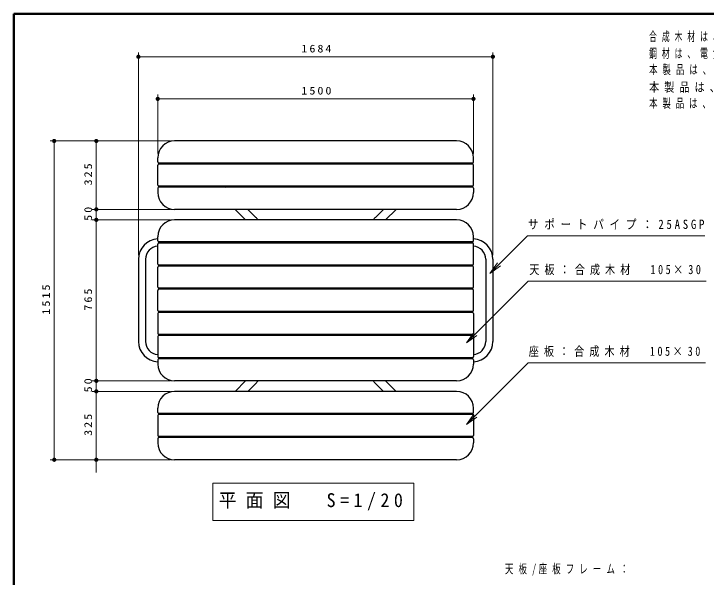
# Model space of a CAD drawing. Units: millimetres on the paper, scale 1:20. Extents: x -365 to 0, y -5 to 257.
# Drawn here: x -365 to -200.5, y 123.2 to 257 of the extents above; entities that cross this region are included whole.
import ezdxf

# ---------------------------------------------------------------- set-up
doc = ezdxf.new("R2010")
doc.units = ezdxf.units.MM
doc.layers.add('1_20', color=7, linetype='Continuous', lineweight=25)
doc.layers.add('LY_3', color=7, linetype='Continuous', lineweight=13)
doc.layers.add('CLASS1', color=7, linetype='Continuous')
doc.styles.add('ＭＳ ゴシック', font='')
doc.styles.get('ＭＳ ゴシック').set_extended_font_data('MS Gothic')

# ---------------------------------------------------------------- blocks, each defined once
blk = doc.blocks.new('filled_dot')
at = {"color": 0, "linetype": 'Continuous', "lineweight": -2, "const_width": 1.25}
blk.add_lwpolyline([(-0.625, 0, 1), (0.625, 0, 1)], format="xyb", close=True, dxfattribs=at)

msp = doc.modelspace()

# ---------------------------------------------------------------- linework, layer by layer
at = {"layer": '1_20', "lineweight": 13}
for p, q in [((-335.411, 199.674), (-335.411, 247.799)), ((-335.411, 246.799), (-251.211, 246.799)), ((-251.211, 199.674), (-251.211, 247.799)), ((-330.811, 223.799), (-330.811, 237.799)), ((-255.811, 223.799), (-255.811, 237.799)), ((-330.811, 236.799), (-255.811, 236.799)), ((-327.811, 226.799), (-356.411, 226.799)), ((-355.411, 151.049), (-355.411, 226.799)), ((-327.811, 226.799), (-346.411, 226.799)), ((-345.411, 210.549), (-345.411, 226.799)), ((-345.411, 205.049), (-345.411, 213.549)), ((-327.811, 210.549), (-346.411, 210.549)), ((-327.811, 210.549), (-346.411, 210.549)), ((-345.411, 166.799), (-345.411, 211.049)), ((-327.811, 208.049), (-346.411, 208.049)), ((-327.811, 208.049), (-346.411, 208.049)), ((-251.906, 195.336), (-250.139, 197.81)), ((-251.906, 195.336), (-249.785, 197.457)), ((-249.432, 197.103), (-251.906, 195.336)), ((-257.497, 178.833), (-255.729, 181.308)), ((-257.497, 178.833), (-255.376, 180.954)), ((-255.022, 180.601), (-257.497, 178.833)), ((-345.411, 164.299), (-345.411, 172.799)), ((-327.811, 169.799), (-346.411, 169.799)), ((-327.811, 169.799), (-346.411, 169.799)), ((-345.411, 148.049), (-345.411, 170.299)), ((-327.811, 167.299), (-346.411, 167.299)), ((-327.811, 167.299), (-346.411, 167.299)), ((-257.497, 159.419), (-255.729, 161.894)), ((-257.497, 159.419), (-255.376, 161.54)), ((-255.022, 161.187), (-257.497, 159.419)), ((-327.811, 151.049), (-356.411, 151.049)), ((-327.811, 151.049), (-346.411, 151.049)), ((-317.76, 145.449), (-317.76, 136.649)), ((-269.96, 145.449), (-317.76, 145.449)), ((-269.96, 136.649), (-269.96, 145.449)), ((-317.76, 136.649), (-269.96, 136.649))]:
    msp.add_line(p, q, dxfattribs=at)
at = {"layer": '1_20', "color": 70}
for p, q in [((-259.811, 226.799), (-326.811, 226.799)), ((-330.811, 221.799), (-330.811, 222.799)), ((-255.811, 221.799), (-255.811, 222.799)), ((-330.811, 216.299), (-330.811, 221.049)), ((-256.061, 221.549), (-330.561, 221.549)), ((-256.061, 221.299), (-330.561, 221.299)), ((-255.811, 216.299), (-255.811, 221.049)), ((-330.811, 215.549), (-330.811, 214.549)), ((-256.061, 216.049), (-330.561, 216.049)), ((-256.061, 215.799), (-330.561, 215.799)), ((-255.811, 215.549), (-255.811, 214.549)), ((-259.811, 210.549), (-326.811, 210.549)), ((-259.811, 208.049), (-326.811, 208.049)), ((-330.811, 203.049), (-330.811, 204.049)), ((-255.811, 203.049), (-255.811, 204.049)), ((-330.811, 197.549), (-330.811, 202.299)), ((-256.061, 202.799), (-330.561, 202.799)), ((-256.061, 202.549), (-330.561, 202.549)), ((-255.811, 197.549), (-255.811, 202.299)), ((-330.811, 192.049), (-330.811, 196.799)), ((-256.061, 197.299), (-330.561, 197.299)), ((-256.061, 197.049), (-330.561, 197.049)), ((-255.811, 192.049), (-255.811, 196.799)), ((-330.811, 186.549), (-330.811, 191.299)), ((-256.061, 191.799), (-330.561, 191.799)), ((-256.061, 191.549), (-330.561, 191.549)), ((-255.811, 186.549), (-255.811, 191.299)), ((-256.061, 186.299), (-330.561, 186.299)), ((-256.061, 186.049), (-330.561, 186.049)), ((-330.811, 185.799), (-330.811, 181.049)), ((-255.811, 185.799), (-255.811, 181.049)), ((-330.811, 180.299), (-330.811, 175.549)), ((-256.061, 180.799), (-330.561, 180.799)), ((-256.061, 180.549), (-330.561, 180.549)), ((-255.811, 180.299), (-255.811, 175.549)), ((-330.811, 174.799), (-330.811, 173.799)), ((-256.061, 175.299), (-330.561, 175.299)), ((-256.061, 175.049), (-330.561, 175.049)), ((-255.811, 174.799), (-255.811, 173.799)), ((-259.811, 169.799), (-326.811, 169.799)), ((-259.811, 167.299), (-326.811, 167.299)), ((-330.811, 162.299), (-330.811, 163.299)), ((-255.811, 162.299), (-255.811, 163.299)), ((-330.811, 161.549), (-330.811, 156.799)), ((-256.061, 162.049), (-330.561, 162.049)), ((-256.061, 161.799), (-330.561, 161.799)), ((-255.811, 161.549), (-255.811, 156.799)), ((-256.061, 156.549), (-330.561, 156.549)), ((-256.061, 156.299), (-330.561, 156.299)), ((-330.811, 156.049), (-330.811, 155.049)), ((-255.811, 156.049), (-255.811, 155.049)), ((-259.811, 151.049), (-326.811, 151.049))]:
    msp.add_line(p, q, dxfattribs=at)
at = {"layer": '1_20'}
for p, q in [((-324.261, 221.549), (-324.261, 221.299)), ((-322.361, 221.549), (-322.361, 221.299)), ((-320.311, 221.549), (-320.311, 221.299)), ((-317.811, 221.549), (-317.811, 221.299)), ((-291.761, 221.549), (-291.761, 221.299)), ((-289.861, 221.549), (-289.861, 221.299)), ((-268.811, 221.549), (-268.811, 221.299)), ((-266.311, 221.549), (-266.311, 221.299)), ((-264.261, 221.549), (-264.261, 221.299)), ((-262.361, 221.549), (-262.361, 221.299)), ((-324.261, 216.049), (-324.261, 215.799)), ((-322.361, 216.049), (-322.361, 215.799)), ((-320.311, 216.049), (-320.311, 215.799)), ((-317.811, 216.049), (-317.811, 215.799)), ((-314.926, 216.049), (-314.676, 215.799)), ((-291.761, 216.049), (-291.761, 215.799)), ((-289.861, 216.049), (-289.861, 215.799)), ((-271.695, 216.049), (-271.945, 215.799)), ((-268.811, 216.049), (-268.811, 215.799)), ((-266.311, 216.049), (-266.311, 215.799)), ((-264.261, 216.049), (-264.261, 215.799)), ((-262.361, 216.049), (-262.361, 215.799)), ((-312.445, 210.549), (-309.945, 208.049)), ((-307.52, 208.643), (-309.426, 210.549)), ((-279.101, 208.643), (-277.195, 210.549)), ((-276.676, 208.049), (-274.176, 210.549)), ((-324.261, 202.799), (-324.261, 202.549)), ((-322.361, 202.799), (-322.361, 202.549)), ((-291.761, 202.799), (-291.761, 202.549)), ((-289.861, 202.799), (-289.861, 202.549)), ((-264.261, 202.799), (-264.261, 202.549)), ((-262.361, 202.799), (-262.361, 202.549)), ((-324.261, 197.299), (-324.261, 197.049)), ((-322.361, 197.299), (-322.361, 197.049)), ((-308.061, 197.299), (-308.061, 197.049)), ((-305.561, 197.299), (-305.561, 197.049)), ((-264.261, 197.299), (-264.261, 197.049)), ((-262.361, 197.299), (-262.361, 197.049)), ((-324.261, 191.799), (-324.261, 191.549)), ((-322.361, 191.799), (-322.361, 191.549)), ((-308.061, 191.799), (-308.061, 191.549)), ((-305.561, 191.799), (-305.561, 191.549)), ((-291.761, 191.799), (-291.761, 191.549)), ((-289.861, 191.799), (-289.861, 191.549)), ((-281.061, 191.799), (-281.061, 191.549)), ((-278.561, 191.799), (-278.561, 191.549)), ((-264.261, 191.799), (-264.261, 191.549)), ((-262.361, 191.799), (-262.361, 191.549)), ((-324.261, 186.299), (-324.261, 186.049)), ((-322.361, 186.299), (-322.361, 186.049)), ((-308.061, 186.299), (-308.061, 186.049)), ((-305.561, 186.299), (-305.561, 186.049)), ((-291.761, 186.299), (-291.761, 186.049)), ((-289.861, 186.299), (-289.861, 186.049)), ((-281.061, 186.299), (-281.061, 186.049)), ((-278.561, 186.299), (-278.561, 186.049)), ((-264.261, 186.299), (-264.261, 186.049)), ((-262.361, 186.299), (-262.361, 186.049)), ((-324.261, 180.799), (-324.261, 180.549)), ((-322.361, 180.799), (-322.361, 180.549)), ((-308.061, 180.799), (-308.061, 180.549)), ((-305.561, 180.799), (-305.561, 180.549)), ((-291.761, 180.799), (-291.761, 180.549)), ((-289.861, 180.799), (-289.861, 180.549)), ((-281.061, 180.799), (-281.061, 180.549)), ((-278.561, 180.799), (-278.561, 180.549)), ((-264.261, 180.799), (-264.261, 180.549)), ((-262.361, 180.799), (-262.361, 180.549)), ((-324.261, 175.299), (-324.261, 175.049)), ((-322.361, 175.299), (-322.361, 175.049)), ((-307.878, 175.299), (-307.878, 175.049)), ((-305.743, 175.299), (-305.743, 175.049)), ((-291.761, 175.299), (-291.761, 175.049)), ((-289.861, 175.299), (-289.861, 175.049)), ((-264.261, 175.299), (-264.261, 175.049)), ((-262.361, 175.299), (-262.361, 175.049)), ((-309.945, 169.799), (-312.445, 167.299)), ((-276.676, 169.799), (-274.176, 167.299)), ((-307.52, 169.205), (-309.426, 167.299)), ((-279.101, 169.205), (-277.195, 167.299)), ((-324.261, 162.049), (-324.261, 161.799)), ((-322.361, 162.049), (-322.361, 161.799)), ((-320.311, 162.049), (-320.311, 161.799)), ((-317.811, 162.049), (-317.811, 161.799)), ((-291.761, 162.049), (-291.761, 161.799)), ((-289.861, 162.049), (-289.861, 161.799)), ((-271.945, 162.049), (-271.695, 161.799)), ((-268.811, 162.049), (-268.811, 161.799)), ((-266.311, 162.049), (-266.311, 161.799)), ((-264.261, 162.049), (-264.261, 161.799)), ((-262.361, 162.049), (-262.361, 161.799)), ((-324.261, 156.549), (-324.261, 156.299)), ((-322.361, 156.549), (-322.361, 156.299)), ((-320.311, 156.549), (-320.311, 156.299)), ((-317.811, 156.549), (-317.811, 156.299)), ((-291.761, 156.549), (-291.761, 156.299)), ((-289.861, 156.549), (-289.861, 156.299)), ((-268.811, 156.549), (-268.811, 156.299)), ((-266.311, 156.549), (-266.311, 156.299)), ((-264.261, 156.549), (-264.261, 156.299)), ((-262.361, 156.549), (-262.361, 156.299))]:
    msp.add_line(p, q, dxfattribs=at)
at = {"layer": '1_20', "color": 4}
for p, q in [((-335.411, 198.674), (-335.411, 179.174)), ((-333.711, 198.674), (-333.711, 179.174)), ((-252.911, 198.674), (-252.911, 179.174)), ((-251.211, 198.674), (-251.211, 179.174))]:
    msp.add_line(p, q, dxfattribs=at)
at = {"layer": '1_20', "lineweight": 13}
for points in [[(-251.906, 195.336), (-242.961, 204.281), (-200.891, 204.281)], [(-257.497, 178.833), (-242.854, 193.476), (-200.555, 193.476)], [(-257.497, 159.419), (-242.854, 174.062), (-200.69, 174.062)]]:
    msp.add_lwpolyline(points, dxfattribs=at)
at = {"layer": '1_20', "color": 70}
for centre, radius, start, end in [((-326.811, 222.799), 4, 90, 180), ((-259.811, 222.799), 4, 0, 90), ((-330.561, 221.799), 0.25, 180, 270), ((-330.561, 221.049), 0.25, 90, 180), ((-256.061, 221.799), 0.25, 270, 0), ((-256.061, 221.049), 0.25, 0, 90), ((-330.561, 216.299), 0.25, 180, 270), ((-330.561, 215.549), 0.25, 90, 180), ((-256.061, 216.299), 0.25, 270, 0), ((-256.061, 215.549), 0.25, 0, 90), ((-326.811, 214.549), 4, 180, 270), ((-259.811, 214.549), 4, 270, 0), ((-326.811, 204.049), 4, 90, 180), ((-259.811, 204.049), 4, 0, 90), ((-330.561, 203.049), 0.25, 180, 270), ((-330.561, 202.299), 0.25, 90, 180), ((-256.061, 203.049), 0.25, 270, 0), ((-256.061, 202.299), 0.25, 0, 90), ((-330.561, 197.549), 0.25, 180, 270), ((-256.061, 197.549), 0.25, 270, 0), ((-330.561, 196.799), 0.25, 90, 180), ((-256.061, 196.799), 0.25, 0, 90), ((-330.561, 192.049), 0.25, 180, 270), ((-330.561, 191.299), 0.25, 90, 180), ((-256.061, 192.049), 0.25, 270, 0), ((-256.061, 191.299), 0.25, 0, 90), ((-330.561, 186.549), 0.25, 180, 270), ((-330.561, 185.799), 0.25, 90, 180), ((-256.061, 186.549), 0.25, 270, 0), ((-256.061, 185.799), 0.25, 0, 90), ((-330.561, 181.049), 0.25, 180, 270), ((-256.061, 181.049), 0.25, 270, 0), ((-330.561, 180.299), 0.25, 90, 180), ((-256.061, 180.299), 0.25, 0, 90), ((-330.561, 175.549), 0.25, 180, 270), ((-330.561, 174.799), 0.25, 90, 180), ((-256.061, 175.549), 0.25, 270, 0), ((-256.061, 174.799), 0.25, 0, 90), ((-326.811, 173.799), 4, 180, 270), ((-259.811, 173.799), 4, 270, 0), ((-326.811, 163.299), 4, 90, 180), ((-259.811, 163.299), 4, 0, 90), ((-330.561, 162.299), 0.25, 180, 270), ((-330.561, 161.549), 0.25, 90, 180), ((-256.061, 162.299), 0.25, 270, 0), ((-256.061, 161.549), 0.25, 0, 90), ((-330.561, 156.799), 0.25, 180, 270), ((-330.561, 156.049), 0.25, 90, 180), ((-256.061, 156.799), 0.25, 270, 0), ((-256.061, 156.049), 0.25, 0, 90), ((-326.811, 155.049), 4, 180, 270), ((-259.811, 155.049), 4, 270, 0)]:
    msp.add_arc(centre, radius, start, end, dxfattribs=at)
at = {"layer": '1_20', "color": 2}
for centre, start, end in [((-311.811, 204.353), 37.52866, 45), ((-274.811, 204.353), 135, 142.47134), ((-311.811, 173.495), 315, 322.47134), ((-274.811, 173.495), 217.52866, 225)]:
    msp.add_arc(centre, 6.067, start, end, dxfattribs=at)
at = {"layer": '1_20', "color": 4}
for centre, radius, start, end in [((-330.561, 198.674), 4.85, 92.9547, 180), ((-256.061, 198.674), 4.85, 0, 87.0453), ((-330.561, 198.674), 3.15, 94.55207, 180), ((-256.061, 198.674), 3.15, 0, 85.44793), ((-330.561, 179.174), 4.85, 180, 267.0453), ((-330.561, 179.174), 3.15, 180, 265.44793), ((-256.061, 179.174), 3.15, 274.55207, 0), ((-256.061, 179.174), 4.85, 272.9547, 0)]:
    msp.add_arc(centre, radius, start, end, dxfattribs=at)
at = {"layer": 'LY_3', "lineweight": 50}
for p, q in [((-365, 257), (-365, 0)), ((0, 257), (-365, 257))]:
    msp.add_line(p, q, dxfattribs=at)

# ---------------------------------------------------------------- block references
at = {"layer": '1_20', "lineweight": 13, "xscale": 0.4, "yscale": 0.4}
for p in [(-335.411, 246.799), (-330.811, 236.799)]:
    msp.add_blockref('filled_dot', p, dxfattribs=at)
for p, rotation in [((-251.211, 246.799), 180), ((-255.811, 236.799), 180), ((-355.411, 226.799), 270), ((-345.411, 226.799), 270), ((-345.411, 210.549), 90), ((-345.411, 210.549), 90), ((-345.411, 208.049), 90), ((-345.411, 208.049), 270), ((-345.411, 169.799), 90), ((-345.411, 169.799), 270), ((-345.411, 167.299), 90), ((-345.411, 167.299), 270), ((-355.411, 151.049), 90), ((-345.411, 151.049), 270)]:
    msp.add_blockref('filled_dot', p, dxfattribs=dict(at, rotation=rotation))

# ---------------------------------------------------------------- texts
at = {"layer": '1_20', "style": 'ＭＳ ゴシック'}
for s, insert, char_height, attachment_point in [('\\T1.33;\\W1.15;1684', (-292.883, 247.799), 1.833, 8), ('\\T1.33;\\W1.15;1500', (-292.889, 237.799), 1.833, 8), ('\\T1.52;\\W0.85;サポートパイプ：25ASGP', (-242.891, 206.931), 2.199, 4), ('\\T1.5;\\W0.8;天板：合成木材\u3000105×30', (-242.555, 196.126), 2.199, 4), ('\\T1.5;\\W0.8;座板：合成木材\u3000105×30', (-242.69, 176.712), 2.199, 4), ('\\T1.5;\\W0.95;平面図\u3000S=1/20', (-316.36, 141.049), 3.299, 4), ('\\T1.61;\\W0.65;天板/座板フレーム：', (-248.337, 124.878), 2.199, 4)]:
    msp.add_mtext(s, dxfattribs=dict(at, insert=insert, char_height=char_height, attachment_point=attachment_point))
at = {"layer": '1_20', "char_height": 1.833, "attachment_point": 8, "rotation": 90, "style": 'ＭＳ ゴシック'}
for s, insert in [('\\T1.33;\\W1.15;325', (-346.411, 219.09)), ('\\T1.34;\\W1.15;50', (-346.411, 209.727)), ('\\T1.33;\\W1.15;1515', (-356.411, 189.345)), ('\\T1.33;\\W1.15;765', (-346.411, 189.34)), ('\\T1.34;\\W1.15;50', (-346.411, 168.977)), ('\\T1.33;\\W1.15;325', (-346.411, 159.59))]:
    msp.add_mtext(s, dxfattribs=dict(at, insert=insert))
at = {"layer": 'CLASS1', "char_height": 2.199, "attachment_point": 4, "style": 'ＭＳ ゴシック'}
for s, insert in [('\\T1.64;\\W0.6;合成木材は、木粉入り再生プラスチック（ポリプロピレン系、色：サンディーブラウン）とし、「再生有機系建材認定基準」適合品とする。', (-214.093, 251.489)), ('\\T1.64;\\W0.6;鋼材は、電気亜鉛メッキ処理の上、ポリエステル樹脂粉体塗装（ウォームグレー）仕上げとする。', (-214.093, 247.489)), ('\\T1.59;\\W0.65;本製品は、(一社)日本公園施設業協会賠償責任保険加入製品とする。', (-214.093, 243.489)), ('\\T1.5;\\W0.8;本製品は、ISO9001認証取得企業製品とする。', (-214.093, 239.489)), ('\\T1.58;\\W0.65;本製品は、(株)中村製作所製品同等品以上とする。', (-214.093, 235.489))]:
    msp.add_mtext(s, dxfattribs=dict(at, insert=insert))

doc.saveas('drawing.dxf')
